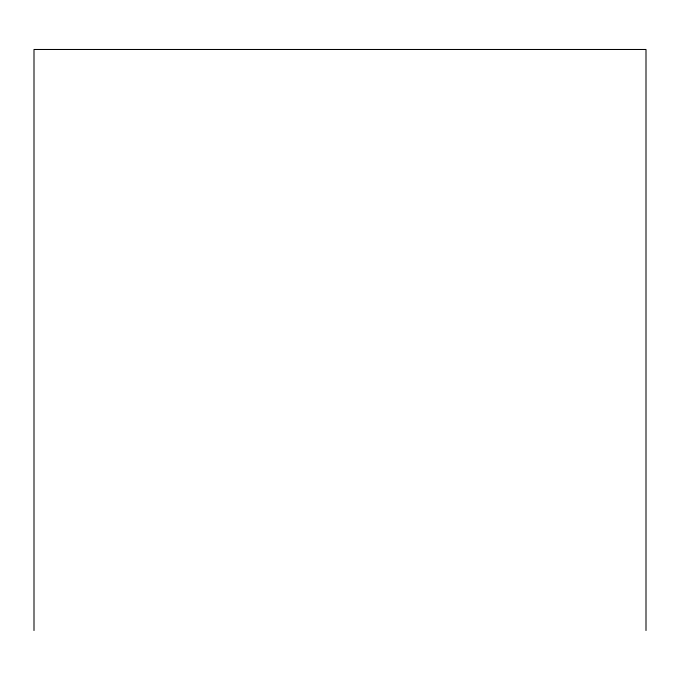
<?xml version="1.0" encoding="UTF-8"?>
<svg xmlns="http://www.w3.org/2000/svg" width="680" height="680" viewBox="0 0 680 680"><rect width="100%" height="100%" fill="white"/><g stroke="black" fill="none" stroke-linecap="round" stroke-linejoin="round"><path stroke-width="1.02" d="M646 630.521L646 49.478L34 49.478L34 630.521"/></g></svg>
